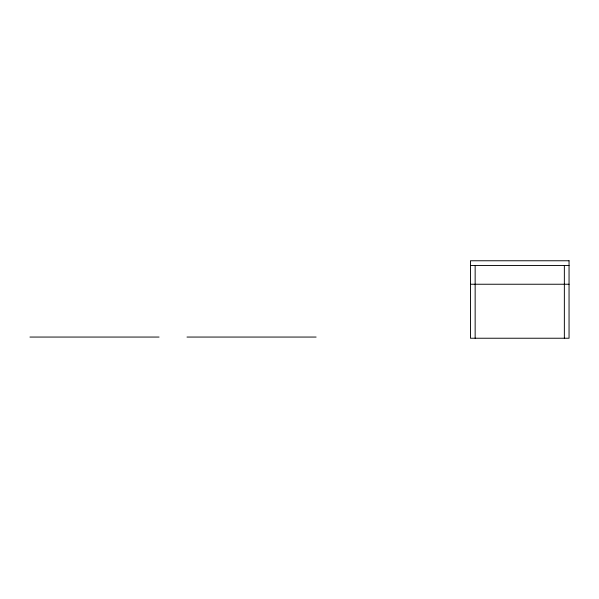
<?xml version="1.0" encoding="UTF-8"?>
<svg xmlns="http://www.w3.org/2000/svg" width="599" height="599" viewBox="0 0 599 599"><rect width="100%" height="100%" fill="white"/><g stroke="black" fill="none" stroke-linecap="round" stroke-linejoin="round"><path stroke-width="0.9" d="M470.455 265.462L569.05 265.462M470.455 284.24L569.05 284.24M29.95 337.057L159.064 337.057M187 337.057L316.115 337.057M564.355 265.462L564.355 338.233M475.149 265.462L475.149 338.233M569.05 260.767L470.455 260.767L470.455 338.233L569.05 338.233L569.05 260.767"/></g></svg>
